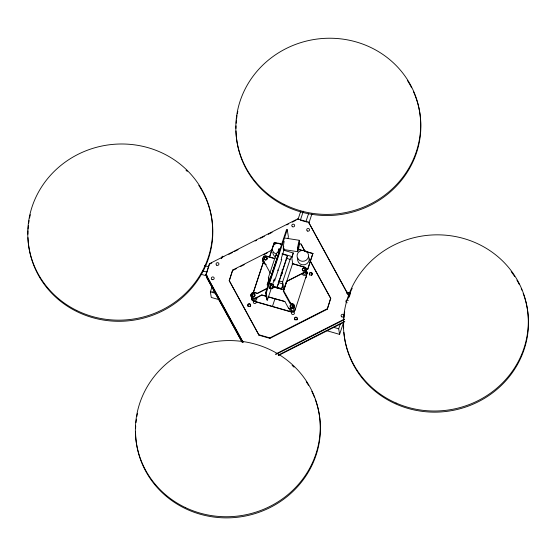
<?xml version="1.0" encoding="UTF-8"?>
<svg xmlns="http://www.w3.org/2000/svg" width="556" height="556" viewBox="0 0 556 556"><rect width="100%" height="100%" fill="white"/><g stroke="black" fill="none" stroke-linecap="round" stroke-linejoin="round"><path stroke-width="0.83" d="M266.72 296.515L261.758 295.09L255.273 298.572C247.573 298.544 251.097 289.176 257.24 293.339L267.867 287.918M252.834 292.567L251.611 293.422L250.686 295.021M301.839 273.434A2.731 2.599 -9.2 0 0 307.107 273.587L307.232 272.92L294.993 310.373L293.644 311.916L291.566 312.118L253.383 301.13C250.381 300.198 251.66 296.376 252.653 294.416M251.611 297.891L251.451 298.336M264.322 258.575L264.357 258.394A1.307 1.244 -9.2 0 1 265.99 257.56A1.307 1.244 -9.2 0 1 266.838 259.11L266.762 259.277M293.019 306.71L293.088 306.349A1.46 1.383 -9.2 0 0 291.698 304.924L291.323 304.959A1.46 1.383 -9.2 0 0 290.406 305.578L290.246 305.911A1.46 1.383 -9.2 0 0 292.609 307.322L293.172 306.259A1.46 1.383 -9.2 0 0 292.22 304.528A1.46 1.383 -9.2 0 0 290.392 305.459L290.329 305.814A1.46 1.383 -9.2 0 0 293.005 306.585M288.488 308.135C289.968 308.74 294.18 309.331 294.319 306.168C294.437 309.192 290.454 309.435 288.488 308.135L284.88 301.533L268.339 296.772M306.342 270.272L306.467 269.597L305.981 271.689L286.59 281.544L283.331 291.365L286.555 281.322L305.946 271.467L306.377 270.494M283.435 248.164L283.755 246.579M273.177 286.694C273.469 284.721 272.384 288.849 273.177 286.694L283.914 289.836L292.685 263.433L291.851 258.262L293.255 252.987L283.72 250.242M271.662 284.394C271.168 283.358 269.653 289.266 270.765 287.695M265.08 257.08A1.46 1.383 -9.2 0 0 264.295 258.255L264.295 258.714A1.307 1.244 -9.2 0 0 265.205 259.944M242.868 342.1L205.991 274.727L209.417 263.739L297.536 218.96L308.545 222.129L349.564 297.071M205.991 274.727L209.271 264.844M241.936 341.954L206.345 276.944L206.714 275.185M211.933 287.153L210.376 291.851L211.28 297.439L219.613 299.837M221.434 258.561L222.212 256.212L223.853 256.684M309.185 258.936L330.702 298.238L327.275 309.212L269.931 338.354L258.936 335.192L229.197 280.558L232.693 270.028L271.891 250.11M229.517 280.245L232.693 270.028M263.725 256.636C260.639 263.565 263.398 253.967 266.387 256.038L275.144 258.561M253.195 292.79L263.725 261.098A2.731 2.599 -9.2 0 0 266.199 264.447M252.153 296.265L252.688 294.638M253.23 293.012L263.725 261.098M269.368 257.372L274.358 242.346L282.559 244.709M269.667 256.803L274.358 242.346M268.77 280.551L267.255 285.124L268.659 279.849L268.326 277.785L275.804 255.26L277.249 252.306L279.633 252.994M277.687 252.681L278.952 248.873L280.544 249.324M278.049 252.619L278.813 250.332M271.411 288.015L267.387 300.129L266.699 299.927L265.539 292.79L286.555 229.517L287.243 229.711L288.404 236.856L287.862 238.475M268.291 284.748L278.799 253.112M268.666 284.623L273.392 270.39M273.656 269.597L278.91 253.779M267.387 300.129L266.227 292.984L287.243 229.711M270.89 287.459L270.452 288.772L269.764 288.578L269.549 287.243L270.862 283.289L271.55 283.49L271.655 284.158C277.138 284.484 269.319 293.7 273.719 284.748M269.764 288.578L270.55 286.201M270.452 288.772L270.237 287.445L271.55 283.49M272.482 284.783L274.358 279.133L274.636 280.863L273.948 280.662L274.49 279.029M284.366 249.012L281.405 257.928L281.683 259.659L274.636 280.863M298.051 219.349L300.775 211.141M287.341 255.572L276.944 287.876L287.452 256.24L287.341 255.572L281.906 254.009M303.354 211.176L300.358 220.197L305.077 221.559M272.44 306.398L274.873 299.072M272.815 286.729L281.558 289.245L282.962 283.97L282.629 281.906L290.114 259.381L291.552 256.427L282.809 253.911M293.255 252.987L291.733 257.567L291.552 256.427M281.558 289.245L283.08 284.665L283.914 289.836M308.587 213.58L305.863 221.781L307.239 222.178M308.948 222.928L311.951 213.893M306.036 269.007L307.676 269.479L312.896 253.439L303.875 250.846M307.676 269.479L312.896 253.439M327.275 309.212L330.702 298.238M326.268 330.542L339.598 334.378L338.694 328.791L340.251 324.092M349.752 295.5L350.53 293.151L346.437 291.969M339.598 334.378L343.636 322.23M266.699 259.409L266.727 259.311A1.46 1.383 -9.2 0 1 264.322 258.616M254.884 295.479L254.829 295.597A1.46 1.383 -9.2 0 1 252.146 294.826L252.215 294.465A1.46 1.383 -9.2 0 1 254.384 293.686M251.548 299.232L253.348 300.907L291.532 311.895L293.61 311.694L294.958 310.158A2.731 2.599 -9.2 0 0 293.825 307.197M250.784 295.917L251.944 297.307L255.239 298.35L261.716 294.868L266.685 296.292M254.245 292.609L257.275 293.561L267.144 288.522M211.808 263.002L209.494 264.183L209.417 263.739M221.086 258.29L222.629 257.504M228.815 254.363L232.679 252.396M234.229 251.611L238.093 249.651M255.093 241.012L256.643 240.22M260.507 238.26L264.371 236.293M268.235 234.333L272.099 232.366M286.785 224.902L288.335 224.117M292.199 222.157L296.063 220.19M232.769 270.466L236.592 268.527M240.414 266.581L244.237 264.642M263.349 254.926L267.179 252.98M271.001 251.041L272.53 250.263M229.197 280.558L258.86 334.747L269.855 337.909L327.206 308.768M275.644 354.04L344.442 319.081M275.72 354.485L344.511 319.526M278.327 355.082L344.796 321.298M278.341 355.555L344.108 322.132M265.01 256.219L264.308 256.24M214.533 291.893L210.376 291.851L215.283 293.269M346.374 293.109L350.53 293.151M285.152 238.1L299.371 240.31M283.49 249.505L297.71 251.708M265.726 256.149L274.727 258.651M299.469 243.597L301.039 244.049L305.056 251.395M298.134 249.192L302.235 250.374M274.393 242.569L276.756 243.25M280.69 244.383L282.267 244.835M298.544 249.519L301.804 250.457M305.849 251.625L312.931 253.661M271.384 250.367L271.766 250.478M310.304 261.57L310.686 261.681M275.804 255.26L278.188 255.948M286.138 258.234L290.114 259.381M280.995 259.457L281.683 259.659M292.63 263.593L305.216 267.311L306.168 268.291L306.502 269.82M292.157 263.669L304.605 267.255L306.168 268.291M306.002 268.784L307.642 269.257M277.472 270.063L278.16 270.258M268.326 277.785L270.709 278.473M278.653 280.759L282.629 281.906M268.659 279.849L270.251 280.307M278.195 282.594L282.962 283.97M204.441 265.615L208.618 266.817M267.137 284.429L268.729 284.887M270.89 285.464L281.447 288.543M269.549 287.243L270.237 287.445M270.341 288.112L272.405 288.703M202.69 270.89L206.867 272.092M200.834 274.212L207.478 276.123M265.539 292.79L266.227 292.984M268.374 296.994L284.88 301.533M333.781 327.38L338.694 328.791M294.02 304.855L294.298 305.71L293.068 303.875L289.648 302.881L290.663 303.222L283.574 290.621M291.261 303.423L293.102 304.097L294.055 305.077M305.974 270.626L307.204 272.461L306.961 271.828M306.008 270.848L306.523 271.057M283.289 291.142L289.648 302.881M348.807 296L308.545 222.129M304.813 251.263L301.039 244.049M310.172 261.049L330.771 298.683M205.915 274.282L243.208 342.413M206.276 276.499L242.326 342.357M262.564 258.978L270.397 273.35M297.536 218.96L297.606 219.405M291.566 312.118L291.532 311.895A2.731 2.599 -9.2 0 1 290.058 308.038M278.952 248.873L279.063 249.568M270.862 283.289L271.078 284.623M269.855 337.909L269.931 338.354M253.383 301.13L253.348 300.907A2.731 2.599 -9.2 0 0 256.601 297.182M258.86 334.747L258.936 335.192M307.169 272.245L307.266 273.142M294.263 305.494L294.36 306.391M198.798 185.391A92.553 87.973 -9.2 0 1 147.319 317.045A92.553 87.973 -9.2 0 1 27.981 237.614M27.932 234.229A92.553 87.973 -9.2 0 1 28.015 230.809M28.113 229.093A92.553 87.973 -9.2 0 1 28.405 225.666M28.717 223.102A92.553 87.973 -9.2 0 1 29.114 220.558M29.579 218.028A92.553 87.973 -9.2 0 1 30.316 214.692M186.017 170.199A92.553 87.973 -9.2 0 1 187.261 171.401M315.189 399.243A92.553 87.973 -9.2 0 1 243.945 516.302A92.553 87.973 -9.2 0 1 135.553 431.984M135.594 428.565A92.553 87.973 -9.2 0 1 135.713 425.993M135.998 422.567A92.553 87.973 -9.2 0 1 136.422 419.154M136.825 416.611A92.553 87.973 -9.2 0 1 137.485 413.261M292.122 365.382A92.553 87.973 -9.2 0 1 294.027 367.155M306.231 381.701A92.553 87.973 -9.2 0 1 308.517 385.322M311.805 391.375A92.553 87.973 -9.2 0 1 314.578 397.651M413.497 91.705A92.553 87.973 -9.2 0 1 347.938 213.24A92.553 87.973 -9.2 0 1 236.015 130.945M235.987 128.408A92.553 87.973 -9.2 0 1 236.043 125.851M236.168 123.279A92.553 87.973 -9.2 0 1 236.383 120.715M236.564 118.998A92.553 87.973 -9.2 0 1 237.037 115.592M237.329 113.897A92.553 87.973 -9.2 0 1 237.822 111.367M407.353 80.405A92.553 87.973 -9.2 0 1 411.635 87.82M523.182 293.318A92.553 87.973 -9.2 0 1 455.274 409.918A92.553 87.973 -9.2 0 1 343.9 332.384M343.657 328.151A92.553 87.973 -9.2 0 1 343.677 322.153M343.962 317.865A92.553 87.973 -9.2 0 1 344.713 311.916M348 298.6A92.553 87.973 -9.2 0 1 352.24 288.196M511.2 271.634A92.553 87.973 -9.2 0 1 514.661 276.52M516.927 280.175A92.553 87.973 -9.2 0 1 519.408 284.714M521.25 288.592A92.553 87.973 -9.2 0 1 521.931 290.162M347.229 302.763A1.446 1.376 -9.2 0 1 345.985 300.824A1.446 1.376 -9.2 0 1 348.362 300.442M294.882 319.881A1.446 1.376 -9.2 0 1 295.639 317.594A1.446 1.376 -9.2 0 1 297.321 319.332M297.161 319.658A1.446 1.376 -9.2 0 1 296.918 319.936M250.103 306.571A1.446 1.376 -9.2 0 0 250.457 304.737A1.446 1.376 -9.2 0 0 248.581 304.271A1.446 1.376 -9.2 0 0 247.893 306.022L248.08 306.335A1.446 1.376 -9.2 0 0 248.344 306.585M263.03 261.695A1.446 1.376 -9.2 0 1 263.12 259.749M263.961 261.681A1.446 1.376 -9.2 0 1 263.044 259.305M293.749 311.992A1.46 1.383 -9.2 0 1 294.256 313.799A1.46 1.383 -9.2 0 1 292.407 314.467A1.46 1.383 -9.2 0 1 291.58 312.778M306.134 275.609A1.46 1.383 -9.2 0 1 305.501 277.937M256.08 301.526A1.46 1.383 -9.2 0 1 254.912 303.562A1.46 1.383 -9.2 0 1 253.397 301.783M312.152 274.678A1.446 1.376 -9.2 0 1 311.972 274.991M311.707 275.255A1.446 1.376 -9.2 0 1 311.388 275.449M309.678 275.067A1.446 1.376 -9.2 0 1 311.339 272.906L312.131 273.621A1.446 1.376 -9.2 0 1 312.236 273.969M265.879 259.965A1.307 1.244 -9.2 0 0 266.199 259.847L266.97 259.033A1.46 1.383 -9.2 0 0 267.137 258.7M266.532 257.122A1.46 1.383 -9.2 0 1 267.172 257.984M282.087 269.91A4.49 4.267 -9.2 0 1 281.121 275.046M282.302 269.848A4.49 4.267 -9.2 0 1 280.947 273.934M304.09 271.092A1.46 1.383 -9.2 0 0 305.168 270.14L305.23 269.785A1.46 1.383 -9.2 0 0 303.368 268.187A1.46 1.383 -9.2 0 0 302.624 270.431A1.46 1.383 -9.2 0 0 305.063 270.091L305.174 269.743A1.46 1.383 -9.2 0 0 302.554 269.014L302.388 269.347A1.46 1.383 -9.2 0 0 303.34 271.071M253.765 296.668A1.46 1.383 -9.2 0 0 254.836 295.716L254.905 295.361A1.46 1.383 -9.2 0 0 252.222 294.59L252.063 294.916A1.46 1.383 -9.2 0 0 253.008 296.647M251.576 297.668A2.731 2.599 -9.2 0 1 251.875 297.05M255.468 297.759A1.46 1.383 -9.2 0 1 254.488 299.767A1.46 1.383 -9.2 0 1 252.723 298.37M293.429 308.455A1.46 1.383 -9.2 0 1 293.429 310.331A1.46 1.383 -9.2 0 1 291.469 310.519A1.46 1.383 -9.2 0 1 291.129 308.677M305.578 271.891A1.46 1.383 -9.2 0 1 305.174 274.059A1.46 1.383 -9.2 0 1 303.083 273.156M303.284 273.781A1.46 1.383 -9.2 0 1 303.138 273.448M291.316 310.582A1.46 1.383 -9.2 0 1 290.969 309.949M252.792 298.954A1.46 1.383 -9.2 0 1 252.758 298.593M254.676 293.915A1.46 1.383 -9.2 0 1 254.891 294.207M305.001 268.339A1.46 1.383 -9.2 0 1 305.313 269.688L305.154 270.021A1.46 1.383 -9.2 0 1 302.471 269.25L302.54 268.895A1.46 1.383 -9.2 0 1 304.368 267.964M283.928 248.518A5.782 0.584 -81.2 0 1 283.268 248.143A5.782 0.584 -81.2 0 1 284.172 241.332M308.323 256.427A5.782 5.497 -9.2 0 1 309.004 260.576L308.455 261.932A5.782 5.497 -9.2 0 1 297.773 258.158M275.769 257.074A5.782 5.497 -9.2 0 1 272.836 252.375M276.596 254.043A5.782 5.497 -9.2 0 1 272.447 247.399L273.01 246.058A5.782 5.497 -9.2 0 1 282.087 244.696M298.051 247.629L298.12 248.859L298.954 243.16L298.051 247.629M252.118 294.485L251.993 294.833A1.46 1.383 -9.2 0 0 253.744 296.445A1.46 1.383 -9.2 0 0 254.565 294.228A1.46 1.383 -9.2 0 0 252.118 294.485M308.427 257.032L307.885 258.38A5.782 5.497 -9.2 0 1 298.162 259.152A5.782 5.497 -9.2 0 1 301.672 250.443A5.782 5.497 -9.2 0 1 308.427 257.032M312.062 273.177L311.867 272.878A1.446 1.376 -9.2 0 0 309.442 273.156A1.446 1.376 -9.2 0 0 310.7 275.13A1.446 1.376 -9.2 0 0 312.062 273.177M248.011 305.89L247.823 305.578A1.446 1.376 -9.2 0 1 249.234 303.666A1.446 1.376 -9.2 0 1 250.436 305.668A1.446 1.376 -9.2 0 1 248.011 305.89M76.721 310.477A92.553 87.973 -9.2 0 0 212.566 227.668A92.553 87.973 -9.2 0 0 71.265 158.092A92.553 87.973 -9.2 0 0 76.721 310.477M185.433 507.586A92.553 87.973 -9.2 0 0 320.138 423.074A92.553 87.973 -9.2 0 0 177.844 355.319A92.553 87.973 -9.2 0 0 185.433 507.586M283.935 204.295A92.553 87.973 -9.2 0 0 420.649 122.82A92.553 87.973 -9.2 0 0 280.134 51.84A92.553 87.973 -9.2 0 0 283.935 204.295M396.08 403.037A92.553 87.973 -9.2 0 0 528.019 314.606A92.553 87.973 -9.2 0 0 383.501 251.145A92.553 87.973 -9.2 0 0 396.08 403.037M341.773 316.83A1.446 1.376 -9.2 0 0 343.997 315.704A1.446 1.376 -9.2 0 0 341.891 314.446A1.446 1.376 -9.2 0 0 341.773 316.83M292.442 226.709A1.446 1.376 -9.2 0 0 294.659 225.576A1.446 1.376 -9.2 0 0 292.553 224.325A1.446 1.376 -9.2 0 0 292.442 226.709M211.968 279.466A1.446 1.376 -9.2 0 0 214.192 278.334A1.446 1.376 -9.2 0 0 212.086 277.083A1.446 1.376 -9.2 0 0 211.968 279.466M216.708 265.191A1.446 1.376 -9.2 0 0 218.932 264.065A1.446 1.376 -9.2 0 0 216.826 262.807A1.446 1.376 -9.2 0 0 216.708 265.191M307.343 230.997A1.446 1.376 -9.2 0 0 309.56 229.871A1.446 1.376 -9.2 0 0 307.454 228.613A1.446 1.376 -9.2 0 0 307.343 230.997M295.097 319.658A1.446 1.376 -9.2 0 0 297.321 318.532A1.446 1.376 -9.2 0 0 295.215 317.281A1.446 1.376 -9.2 0 0 295.097 319.658M264.774 259.708A1.46 1.383 -9.2 0 0 267.019 258.575A1.46 1.383 -9.2 0 0 264.892 257.31A1.46 1.383 -9.2 0 0 264.774 259.708M290.809 307.266A1.46 1.383 -9.2 0 0 293.047 306.127A1.46 1.383 -9.2 0 0 290.927 304.869A1.46 1.383 -9.2 0 0 290.809 307.266M298.412 249.727A5.782 0.584 -81.2 0 0 299.51 240.394A5.782 0.584 -81.2 0 0 297.689 247.913A5.782 0.584 -81.2 0 0 298.412 249.727"/></g></svg>
